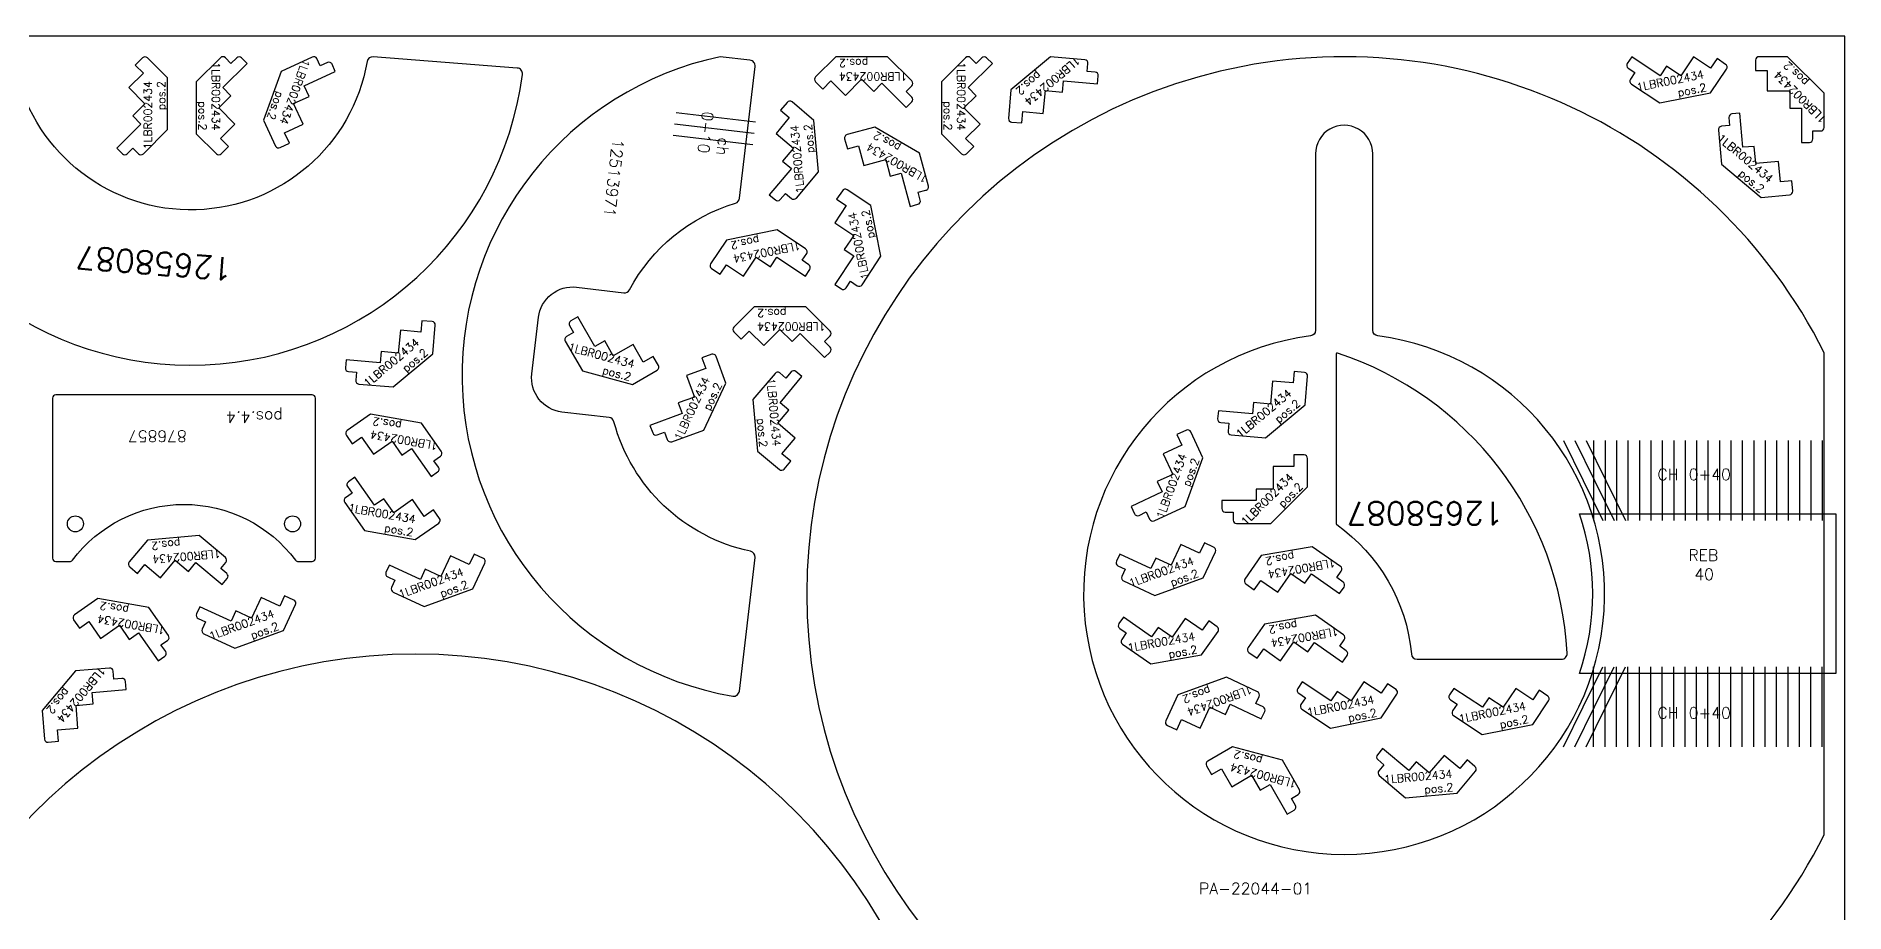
# Model space of a CAD drawing. Header units: millimetres. Extents: x 0 to 2500, y -105 to 1600.
# Drawn here: x 918 to 2500, y 833 to 1600 of the extents above; entities that cross this region are included whole.
import ezdxf

# ---------------------------------------------------------------- set-up
doc = ezdxf.new("R2010")
doc.units = ezdxf.units.MM
for name, color, linetype in [('12513971', 7, 'Continuous'), ('12658087', 7, 'Continuous'), ('1LBR002434', 7, 'Continuous'), ('876857', 7, 'Continuous'), ('Chanfro', 7, 'Continuous'), ('PA-22044-01', 7, 'Continuous'), ('Rebaixo', 7, 'Continuous'), ('sheet', 24, 'Continuous'), ('Texto', 7, 'Continuous')]:
    doc.layers.add(name, color=color, linetype=linetype)
doc.styles.get("Standard").update_dxf_attribs({"font": 'txt.shx'})

msp = doc.modelspace()

# ---------------------------------------------------------------- linework, layer by layer
at = {"layer": '12513971', "color": 3}
msp.add_lwpolyline([(1419.1, 1266.2), (1377.8, 1271, -0.414214), (1351.5, 1304.3), (1357.3, 1353.9, -0.414214), (1390.6, 1380.3), (1431.9, 1375.4, 0.307315), (1436.9, 1378, -0.197795), (1529.7, 1453.9, 0.298217), (1533.2, 1458.1), (1546.7, 1573.4, 0.414214), (1542.3, 1578.9), (1516.3, 1582, 0.826224), (1527.2, 1022.3, 0.43), (1533, 1026.7), (1546.7, 1143.7, 0.387391), (1542.8, 1149.1, -0.282196), (1423.3, 1262.5, 0.307315)], format="xyb", close=True, dxfattribs=at)
at = {"layer": '12658087', "color": 3}
for points in [[(775.6, 1581.9, 0.414214), (770.2, 1577.4), (767.5, 1541.9, 0.840577), (1343.2, 1566.5, 0.429586), (1338.7, 1572.1), (1212.7, 1581.9, 0.387226), (1207.4, 1577.8, -0.817096), (900.8, 1568.7, 0.32655), (896.4, 1572.5)], [(2055, 1321.6), (2055, 1173.2, 0.243337), (2055.5, 1172.4, -0.218841), (2120.9, 1059.2, 0.387226), (2125.8, 1054.6), (2252.1, 1054.6, 0.429586), (2257.1, 1059.9, 0.309641), (2056.3, 1322.5, 0.510573)]]:
    msp.add_lwpolyline(points, format="xyb", close=True, dxfattribs=at)
at = {"layer": '1LBR002434', "color": 4}
for points in [[(1011.7, 1567.7), (999, 1555), (1013.1, 1540.8), (1002.5, 1530.2), (1009.6, 1523.1), (988.4, 1501.9), (993.3, 1497, 0.414214), (997.5, 1497), (1002.5, 1501.9), (1007.4, 1497, 0.414214), (1011.7, 1497), (1032.9, 1518.2), (1032.9, 1563.4), (1015.2, 1581.1, 0.414214), (1011, 1581.1), (1004.6, 1574.7)], [(1079.1, 1510.4), (1091.8, 1523.1), (1077.7, 1537.3), (1088.3, 1547.9), (1081.2, 1555), (1102.4, 1576.2), (1097.5, 1581.1, 0.414214), (1093.3, 1581.1), (1088.3, 1576.2), (1083.4, 1581.1, 0.414214), (1079.1, 1581.1), (1057.9, 1559.9), (1057.9, 1514.6), (1075.6, 1497, 0.414214), (1079.8, 1497), (1086.2, 1503.3)], [(1135.2, 1515.3), (1151.5, 1522.9), (1143.1, 1541), (1156.6, 1547.3), (1152.4, 1556.4), (1179.6, 1569.1), (1176.7, 1575.4, 0.414214), (1172.7, 1576.9), (1166.3, 1573.9), (1163.4, 1580.3, 0.414214), (1159.4, 1581.7), (1132.2, 1569), (1116.7, 1526.5), (1127.3, 1503.8, 0.414214), (1131.3, 1502.4), (1139.4, 1506.2)], [(1613.1, 1560.8), (1625.9, 1548.1), (1640, 1562.2), (1650.6, 1551.6), (1657.7, 1558.7), (1678.9, 1537.5), (1683.8, 1542.4, 0.414214), (1683.8, 1546.6), (1678.9, 1551.6), (1683.8, 1556.5, 0.414214), (1683.8, 1560.8), (1662.6, 1582), (1617.4, 1582), (1599.7, 1564.3, 0.414214), (1599.7, 1560.1), (1606.1, 1553.7)], [(1730.9, 1510.4), (1743.7, 1523.1), (1729.5, 1537.3), (1740.1, 1547.9), (1733.1, 1555), (1754.3, 1576.2), (1749.3, 1581.1, 0.414214), (1745.1, 1581.1), (1740.1, 1576.2), (1735.2, 1581.1, 0.414214), (1730.9, 1581.1), (1709.7, 1559.9), (1709.7, 1514.6), (1727.4, 1497, 0.414214), (1731.6, 1497), (1738, 1503.3)], [(1781, 1533.9), (1798.9, 1532.4), (1800.7, 1552.3), (1815.6, 1551), (1816.5, 1560.9), (1846.4, 1558.3), (1847, 1565.3, 0.414214), (1844.3, 1568.5), (1837.3, 1569.2), (1837.9, 1576.1, 0.414214), (1835.2, 1579.4), (1805.3, 1582), (1770.6, 1552.9), (1768.5, 1528, 0.414214), (1771.2, 1524.7), (1780.1, 1524)], [(2382.6, 1572), (2367.6, 1582), (2356.6, 1565.4), (2344.1, 1573.7), (2338.5, 1565.4), (2313.6, 1582), (2309.7, 1576.2, 0.414214), (2310.5, 1572), (2316.3, 1568.1), (2312.5, 1562.3, 0.414214), (2313.3, 1558.1), (2338.2, 1541.5), (2382.6, 1550.4), (2396.5, 1571.2, 0.414214), (2395.7, 1575.3), (2388.2, 1580.3)], [(2432, 1570), (2432, 1552), (2452, 1552), (2452, 1537), (2462, 1537), (2462, 1507), (2469, 1507, 0.414214), (2472, 1510), (2472, 1517), (2479, 1517, 0.414214), (2482, 1520), (2482, 1550), (2450, 1582), (2425, 1582, 0.414214), (2422, 1579), (2422, 1570)], [(1576.7, 1528.7), (1565.1, 1514.9), (1580.5, 1502), (1570.8, 1490.5), (1578.5, 1484.1), (1559.2, 1461.1), (1564.6, 1456.6, 0.414214), (1568.8, 1457), (1573.3, 1462.4), (1578.6, 1457.9, 0.414214), (1582.9, 1458.2), (1602.2, 1481.2), (1598.2, 1526.3), (1579.1, 1542.4, 0.414214), (1574.8, 1542), (1569, 1535.1)], [(1637.1, 1504.1), (1641.8, 1486.7), (1661.1, 1491.9), (1665, 1477.4), (1674.6, 1480), (1682.4, 1451), (1689.2, 1452.8, 0.414214), (1691.3, 1456.5), (1689.5, 1463.3), (1696.2, 1465.1, 0.414214), (1698.4, 1468.8), (1690.6, 1497.7), (1651.4, 1520.4), (1627.3, 1513.9, 0.414214), (1625.1, 1510.2), (1627.5, 1501.5)], [(2443.6, 1472.4), (2442.1, 1490.3), (2422.2, 1488.6), (2420.8, 1503.5), (2410.9, 1502.7), (2408.3, 1532.5), (2401.3, 1531.9, 0.414214), (2398.6, 1528.7), (2399.2, 1521.7), (2392.2, 1521.1, 0.414214), (2389.5, 1517.8), (2392.1, 1488), (2426.8, 1458.9), (2451.7, 1461.1, 0.414214), (2454.4, 1464.3), (2453.6, 1473.3)], [(1626.4, 1451.7), (1616.4, 1436.7), (1633.1, 1425.6), (1624.8, 1413.1), (1633.1, 1407.6), (1616.4, 1382.6), (1622.3, 1378.8, 0.414214), (1626.4, 1379.6), (1630.3, 1385.4), (1636.1, 1381.5, 0.414214), (1640.3, 1382.4), (1656.9, 1407.3), (1648.1, 1451.7), (1627.3, 1465.6, 0.414214), (1623.1, 1464.7), (1618.1, 1457.2)], [(1521.7, 1399.9), (1536.7, 1389.9), (1547.8, 1406.5), (1560.3, 1398.2), (1565.8, 1406.5), (1590.8, 1389.9), (1594.6, 1395.7, 0.414214), (1593.8, 1399.9), (1588, 1403.8), (1591.9, 1409.6, 0.414214), (1591, 1413.8), (1566.1, 1430.4), (1521.7, 1421.5), (1507.8, 1400.7, 0.414214), (1508.7, 1396.6), (1516.2, 1391.6)], [(1541.6, 1341.9), (1554.4, 1329.2), (1568.5, 1343.3), (1579.1, 1332.7), (1586.2, 1339.8), (1607.4, 1318.6), (1612.4, 1323.5, 0.414214), (1612.4, 1327.8), (1607.4, 1332.7), (1612.4, 1337.7, 0.414214), (1612.4, 1341.9), (1591.1, 1363.1), (1545.9, 1363.1), (1528.2, 1345.4, 0.414214), (1528.2, 1341.2), (1534.6, 1334.8)], [(1254.4, 1341), (1236.5, 1342.5), (1234.7, 1322.6), (1219.8, 1323.9), (1218.9, 1314), (1189, 1316.6), (1188.4, 1309.6, 0.414214), (1191.1, 1306.4), (1198.1, 1305.8), (1197.5, 1298.8, 0.414214), (1200.2, 1295.5), (1230.1, 1292.9), (1264.8, 1322), (1267, 1346.9, 0.414214), (1264.2, 1350.2), (1255.3, 1350.9)], [(1449, 1314.6), (1440, 1330.2), (1422.7, 1320.2), (1415.2, 1333.2), (1406.6, 1328.2), (1391.6, 1354.2), (1385.5, 1350.7, 0.414214), (1384.4, 1346.6), (1387.9, 1340.5), (1381.8, 1337, 0.414214), (1380.7, 1332.9), (1395.7, 1306.9), (1439.4, 1295.2), (1461.1, 1307.7, 0.414214), (1462.2, 1311.8), (1457.7, 1319.6)], [(1503.7, 1309.1), (1486.8, 1302.9), (1493.7, 1284.1), (1479.6, 1279), (1483, 1269.6), (1454.8, 1259.3), (1457.2, 1252.7, 0.414214), (1461, 1251), (1467.6, 1253.4), (1470, 1246.8, 0.414214), (1473.9, 1245), (1502, 1255.2), (1521.2, 1296.3), (1512.6, 1319.7, 0.414214), (1508.8, 1321.5), (1500.3, 1318.5)], [(1570.3, 1234.4), (1581.9, 1248.2), (1566.6, 1261.1), (1576.2, 1272.5), (1568.6, 1279), (1587.8, 1302), (1582.5, 1306.5, 0.414214), (1578.3, 1306.1), (1573.8, 1300.7), (1568.4, 1305.2, 0.414214), (1564.2, 1304.8), (1544.9, 1281.9), (1548.8, 1236.8), (1568, 1220.7, 0.414214), (1572.2, 1221.1), (1578, 1228)], [(2017.4, 1296.4), (1999.5, 1298), (1997.7, 1278), (1982.8, 1279.3), (1981.9, 1269.4), (1952, 1272), (1951.4, 1265, 0.414214), (1954.2, 1261.8), (1961.1, 1261.2), (1960.5, 1254.2, 0.414214), (1963.2, 1250.9), (1993.1, 1248.3), (2027.8, 1277.4), (2030, 1302.3, 0.414214), (2027.3, 1305.6), (2018.3, 1306.4)], [(1202.6, 1248.9), (1212.9, 1234.2), (1229.3, 1245.6), (1237.9, 1233.3), (1246.1, 1239.1), (1263.3, 1214.5), (1269.1, 1218.5, 0.414214), (1269.8, 1222.7), (1265.8, 1228.4), (1271.5, 1232.4, 0.414214), (1272.3, 1236.6), (1255, 1261.2), (1210.5, 1269.1), (1190, 1254.7, 0.414214), (1189.3, 1250.5), (1194.4, 1243.2)], [(1920, 1242.1), (1903.7, 1234.5), (1912.2, 1216.4), (1898.6, 1210.1), (1902.8, 1201), (1875.6, 1188.3), (1878.6, 1182, 0.414214), (1882.6, 1180.5), (1888.9, 1183.5), (1891.9, 1177.1, 0.414214), (1895.8, 1175.7), (1923, 1188.4), (1938.5, 1230.9), (1927.9, 1253.5, 0.414214), (1924, 1255), (1915.8, 1251.2)], [(2018, 1223.4), (2000, 1223.4), (2000, 1203.4), (1985, 1203.4), (1985, 1193.4), (1955, 1193.4), (1955, 1186.4, 0.414214), (1958, 1183.4), (1965, 1183.4), (1965, 1176.4, 0.414214), (1968, 1173.4), (1998, 1173.4), (2030, 1205.4), (2030, 1230.4, 0.414214), (2027, 1233.4), (2018, 1233.4)], [(1257.4, 1179.5), (1247.1, 1194.3), (1230.7, 1182.8), (1222.1, 1195.1), (1213.9, 1189.4), (1196.7, 1213.9), (1191, 1209.9, 0.414214), (1190.2, 1205.7), (1194.2, 1200), (1188.5, 1196, 0.414214), (1187.8, 1191.8), (1205, 1167.2), (1249.5, 1159.4), (1270, 1173.7, 0.414214), (1270.8, 1177.9), (1265.6, 1185.3)], [(1013, 1137.4), (1026.8, 1125.8), (1039.6, 1141.2), (1051.1, 1131.5), (1057.6, 1139.2), (1080.5, 1119.9), (1085, 1125.3, 0.414214), (1084.7, 1129.5), (1079.3, 1134), (1083.8, 1139.3, 0.414214), (1083.4, 1143.6), (1060.5, 1162.9), (1015.4, 1158.9), (999.3, 1139.8, 0.414214), (999.7, 1135.5), (1006.6, 1129.7)], [(1935.5, 1147.3), (1919.2, 1154.9), (1910.8, 1136.8), (1897.2, 1143.1), (1892.9, 1134.1), (1865.7, 1146.7), (1862.8, 1140.4, 0.414214), (1864.2, 1136.4), (1870.6, 1133.4), (1867.6, 1127.1, 0.414214), (1869.1, 1123.1), (1896.3, 1110.4), (1938.8, 1125.9), (1949.4, 1148.6, 0.414214), (1947.9, 1152.6), (1939.8, 1156.4)], [(1296.7, 1137.6), (1280.4, 1145.2), (1271.9, 1127), (1258.3, 1133.4), (1254.1, 1124.3), (1226.9, 1137), (1223.9, 1130.7, 0.414214), (1225.4, 1126.7), (1231.7, 1123.7), (1228.8, 1117.4, 0.414214), (1230.2, 1113.4), (1257.4, 1100.7), (1299.9, 1116.2), (1310.5, 1138.8, 0.414214), (1309.1, 1142.8), (1300.9, 1146.6)], [(1989.2, 1123.6), (2003.9, 1113.3), (2015.4, 1129.7), (2027.7, 1121.1), (2033.4, 1129.3), (2058, 1112.1), (2062, 1117.8, 0.414214), (2061.2, 1122), (2055.5, 1126), (2059.5, 1131.7, 0.414214), (2058.8, 1135.9), (2034.2, 1153.1), (1989.6, 1145.3), (1975.3, 1124.8, 0.414214), (1976, 1120.6), (1983.4, 1115.4)], [(964, 1087.6), (974.3, 1072.8), (990.7, 1084.3), (999.3, 1072), (1007.5, 1077.7), (1024.7, 1053.2), (1030.4, 1057.2, 0.414214), (1031.2, 1061.4), (1027.1, 1067.1), (1032.9, 1071.1, 0.414214), (1033.6, 1075.3), (1016.4, 1099.9), (971.8, 1107.7), (951.4, 1093.4, 0.414214), (950.6, 1089.2), (955.8, 1081.8)], [(1131, 1101.1), (1114.7, 1108.7), (1106.2, 1090.6), (1092.7, 1096.9), (1088.4, 1087.8), (1061.2, 1100.5), (1058.3, 1094.2, 0.414214), (1059.7, 1090.2), (1066.1, 1087.2), (1063.1, 1080.9, 0.414214), (1064.6, 1076.9), (1091.8, 1064.2), (1134.3, 1079.7), (1144.8, 1102.4, 0.414214), (1143.4, 1106.3), (1135.2, 1110.1)], [(1991.8, 1063.6), (2006.5, 1053.3), (2018, 1069.7), (2030.3, 1061.1), (2036, 1069.3), (2060.6, 1052.1), (2064.6, 1057.8, 0.414214), (2063.9, 1062), (2058.2, 1066), (2062.2, 1071.7, 0.414214), (2061.4, 1075.9), (2036.9, 1093.1), (1992.3, 1085.3), (1978, 1064.8, 0.414214), (1978.7, 1060.6), (1986.1, 1055.5)], [(1937.8, 1079.9), (1923.1, 1090.3), (1911.6, 1073.9), (1899.3, 1082.5), (1893.6, 1074.3), (1869, 1091.5), (1865, 1085.8, 0.414214), (1865.7, 1081.6), (1871.5, 1077.6), (1867.5, 1071.8, 0.414214), (1868.2, 1067.7), (1892.8, 1050.5), (1937.3, 1058.3), (1951.7, 1078.8, 0.414214), (1950.9, 1083), (1943.6, 1088.1)], [(936.6, 992.7), (954.5, 994.3), (952.8, 1014.2), (967.7, 1015.5), (966.9, 1025.5), (996.7, 1028.1), (996.1, 1035.1, 0.414214), (992.9, 1037.8), (985.9, 1037.2), (985.3, 1044.2, 0.414214), (982.1, 1046.9), (952.2, 1044.3), (923.1, 1009.6), (925.3, 984.7, 0.414214), (928.5, 982), (937.5, 982.8)], [(1919.8, 1001.9), (1936.1, 994.3), (1944.6, 1012.5), (1958.2, 1006.1), (1962.4, 1015.2), (1989.6, 1002.5), (1992.6, 1008.9, 0.414214), (1991.1, 1012.8), (1984.8, 1015.8), (1987.7, 1022.1, 0.414214), (1986.3, 1026.1), (1959.1, 1038.8), (1916.5, 1023.3), (1906, 1000.7, 0.414214), (1907.4, 996.7), (1915.6, 992.9)], [(2094.4, 1024.8), (2079.4, 1034.8), (2068.3, 1018.1), (2055.8, 1026.4), (2050.3, 1018.1), (2025.3, 1034.8), (2021.4, 1028.9, 0.414214), (2022.3, 1024.8), (2028.1, 1020.9), (2024.2, 1015.1, 0.414214), (2025, 1010.9), (2050, 994.3), (2094.4, 1003.2), (2108.2, 1024, 0.414214), (2107.4, 1028.1), (2099.9, 1033.1)], [(2227.1, 1019.1), (2212.1, 1029.1), (2201, 1012.5), (2188.5, 1020.8), (2183, 1012.5), (2158, 1029.1), (2154.1, 1023.3, 0.414214), (2155, 1019.1), (2160.8, 1015.2), (2156.9, 1009.4, 0.414214), (2157.7, 1005.2), (2182.7, 988.6), (2227.1, 997.5), (2240.9, 1018.3, 0.414214), (2240.1, 1022.4), (2232.6, 1027.4)], [(1954.7, 958.6), (1963.7, 943), (1981, 953), (1988.5, 940), (1997.2, 945), (2012.2, 919.1), (2018.3, 922.6, 0.414214), (2019.4, 926.7), (2015.9, 932.7), (2021.9, 936.2, 0.414214), (2023, 940.3), (2008, 966.3), (1964.3, 978), (1942.7, 965.5, 0.414214), (1941.6, 961.4), (1946.1, 953.6)], [(2163.2, 958.9), (2149.4, 970.4), (2136.5, 955.1), (2125.1, 964.8), (2118.6, 957.1), (2095.6, 976.4), (2091.1, 971, 0.414214), (2091.5, 966.8), (2096.9, 962.3), (2092.4, 956.9, 0.414214), (2092.7, 952.7), (2115.7, 933.4), (2160.8, 937.4), (2176.9, 956.5, 0.414214), (2176.5, 960.8), (2169.6, 966.5)]]:
    msp.add_lwpolyline(points, format="xyb", close=True, dxfattribs=at)
at = {"layer": '876857', "color": 4}
msp.add_lwpolyline([(1147.2, 1140.1), (1159.2, 1140.1, 0.414214), (1162.2, 1143.1), (1162.2, 1283.1, 0.414214), (1159.2, 1286.1), (935.2, 1286.1, 0.414214), (932.2, 1283.1), (932.2, 1143.1, 0.414214), (935.2, 1140.1), (947.2, 1140.1, 0.236068), (949.6, 1141.3, -0.5), (1144.8, 1141.3, 0.236068)], format="xyb", close=True, dxfattribs=at)
for centre in [(952.2, 1173.1), (1142.2, 1173.1)]:
    msp.add_circle(centre, 7, dxfattribs=at)
at = {"layer": 'Chanfro', "color": 3}
for p, q in [((1476.4, 1523.2), (1545.9, 1515.1)), ((1477.6, 1533.1), (1547.1, 1525)), ((1475.2, 1513.3), (1544.8, 1505.1))]:
    msp.add_line(p, q, dxfattribs=at)
at = {"layer": 'Chanfro', "color": 1}
for p, q in [((2253.8, 1246), (2288.2, 1176)), ((2263.8, 1246), (2298.2, 1176)), ((2273.8, 1246), (2308.2, 1176)), ((2280.3, 1246), (2280.3, 1176)), ((2290.3, 1246), (2290.3, 1176)), ((2300.3, 1246), (2300.3, 1176)), ((2310.3, 1246), (2310.3, 1176)), ((2320.3, 1246), (2320.3, 1176)), ((2330.3, 1246), (2330.3, 1176)), ((2340.3, 1246), (2340.3, 1176)), ((2350.3, 1246), (2350.3, 1176)), ((2360.3, 1246), (2360.3, 1176)), ((2370.3, 1246), (2370.3, 1176)), ((2380.3, 1246), (2380.3, 1176)), ((2390.3, 1246), (2390.3, 1176)), ((2400.3, 1246), (2400.3, 1176)), ((2410.3, 1246), (2410.3, 1176)), ((2420.3, 1246), (2420.3, 1176)), ((2430.3, 1246), (2430.3, 1176)), ((2440.3, 1246), (2440.3, 1176)), ((2450.3, 1246), (2450.3, 1176)), ((2460.3, 1246), (2460.3, 1176)), ((2470.3, 1246), (2470.3, 1176)), ((2480.3, 1246), (2480.3, 1176)), ((2253.8, 978), (2288.2, 1048)), ((2263.8, 978), (2298.2, 1048)), ((2273.8, 978), (2308.2, 1048)), ((2280.3, 978), (2280.3, 1048)), ((2290.3, 978), (2290.3, 1048)), ((2300.3, 978), (2300.3, 1048)), ((2310.3, 978), (2310.3, 1048)), ((2320.3, 978), (2320.3, 1048)), ((2330.3, 978), (2330.3, 1048)), ((2340.3, 978), (2340.3, 1048)), ((2350.3, 978), (2350.3, 1048)), ((2360.3, 978), (2360.3, 1048)), ((2370.3, 978), (2370.3, 1048)), ((2380.3, 978), (2380.3, 1048)), ((2390.3, 978), (2390.3, 1048)), ((2400.3, 978), (2400.3, 1048)), ((2410.3, 978), (2410.3, 1048)), ((2420.3, 978), (2420.3, 1048)), ((2430.3, 978), (2430.3, 1048)), ((2440.3, 978), (2440.3, 1048)), ((2450.3, 978), (2450.3, 1048)), ((2460.3, 978), (2460.3, 1048)), ((2470.3, 978), (2470.3, 1048)), ((2480.3, 978), (2480.3, 1048))]:
    msp.add_line(p, q, dxfattribs=at)
at = {"layer": 'PA-22044-01', "color": 1}
for points in [[(2482, 1322.9, 4.219005), (2482, 901)], [(2091.4, 1337.6, -0.376803), (2087, 1342.5), (2087, 1497, 1.000001), (2037, 1497), (2037, 1342.5, -0.376803), (2032.6, 1337.6, 15.435213)]]:
    msp.add_lwpolyline(points, format="xyb", close=True, dxfattribs=at)
at = {"layer": 'PA-22044-01', "color": 2}
msp.add_lwpolyline([(1460.7, 169.1, 4.219005), (1038.8, 169.1)], format="xyb", close=True, dxfattribs=at)
at = {"layer": 'Rebaixo', "color": 1}
msp.add_lwpolyline([(2492, 1042), (2267.9, 1042, 0.165317), (2267.9, 1182), (2492, 1182)], format="xyb", close=True, dxfattribs=at)
at = {"layer": 'sheet', "color": 7}
msp.add_lwpolyline([(0, 0), (2500, 0), (2500, 1600), (0, 1600)], close=True, dxfattribs=at)

# ---------------------------------------------------------------- texts
at = {"layer": 'Chanfro', "color": 3, "insert": (1496.4, 1498), "char_height": 10, "width": 53.741, "attachment_point": 9, "rotation": 263.3189}
msp.add_mtext('ch 0+10', dxfattribs=at)
at = {"layer": 'Chanfro', "color": 1, "char_height": 10}
for insert, attachment_point in [((2315.9, 1221.3), 1), ((2315.9, 1002.6), 7)]:
    msp.add_mtext_dynamic_manual_height_columns('{\\W2.265903; }CH 0+40', width=108.651, gutter_width=12.5, heights=[0], dxfattribs=dict(at, insert=insert, attachment_point=attachment_point))
at = {"layer": 'Rebaixo', "color": 1, "insert": (2343.3, 1150.6), "char_height": 10, "attachment_point": 1}
msp.add_mtext_dynamic_manual_height_columns('{\\W2.227035; }REB\\P{\\W2.810369; }40', width=71.207, gutter_width=12.5, heights=[0], dxfattribs=at)
at = {"layer": 'Texto', "color": 4}
for s, insert, char_height, width, attachment_point, rotation in [('1LBR002434\\Ppos.2', (1620.2, 1561.2), 7, 55.252, 3, 180), ('1LBR002434\\Ppos.2', (1078.7, 1517.5), 7, 55.252, 3, 270), ('1LBR002434\\Ppos.2', (1137.2, 1522), 7, 55.252, 3, 250), ('1LBR002434\\Ppos.2', (1730.6, 1517.5), 7, 55.252, 3, 270), ('1LBR002434\\Ppos.2', (1786.2, 1538.8), 7, 55.252, 3, 220), ('1LBR002434\\Ppos.2', (2375.8, 1570.3), 7, 55.252, 3, 11.3099), ('1LBR002434\\Ppos.2', (2437.3, 1565.3), 7, 55.252, 3, 135), ('1LBR002434\\Ppos.2', (1012.1, 1560.6), 7, 55.252, 3, 90), ('1LBR002434\\Ppos.2', (1577.7, 1521.7), 7, 55.252, 3, 95), ('1LBR002434\\Ppos.2', (1643.4, 1500.9), 7, 55.252, 3, 150), ('1LBR002434\\Ppos.2', (2438, 1476.6), 7, 55.252, 3, 320), ('1LBR002434\\Ppos.2', (1628.2, 1444.9), 7, 55.252, 3, 101.3099), ('1LBR002434\\Ppos.2', (1528.5, 1401.6), 7, 55.252, 3, 191.3099), ('1LBR002434\\Ppos.2', (1548.7, 1342.3), 7, 55.252, 3, 180), ('1LBR002434\\Ppos.2', (1249.2, 1336.1), 7, 55.252, 3, 40), ('1LBR002434\\Ppos.2', (1442.1, 1316.1), 7, 55.252, 3, 345), ('1LBR002434\\Ppos.2', (1501.1, 1302.5), 7, 55.252, 3, 65), ('1LBR002434\\Ppos.2', (1569.3, 1241.4), 7, 55.252, 3, 275), ('1LBR002434\\Ppos.2', (2012.3, 1291.6), 7, 55.252, 3, 40), ('{\\W9.40721; }876857 pos.4.4', (1133.5, 1244.8), 10, 168.106, 1, 180), ('1LBR002434\\Ppos.2', (1209.6, 1248.1), 7, 55.252, 3, 170), ('1LBR002434\\Ppos.2', (1918, 1235.4), 7, 55.252, 3, 70), ('1LBR002434\\Ppos.2', (2013.3, 1218.1), 7, 55.252, 3, 45), ('1LBR002434\\Ppos.2', (1250.4, 1180.4), 7, 55.252, 3, 350), ('1LBR002434\\Ppos.2', (1020, 1138.4), 7, 55.252, 3, 185), ('1LBR002434\\Ppos.2', (1929, 1144.5), 7, 55.252, 3, 20), ('1LBR002434\\Ppos.2', (1996, 1125.2), 7, 55.252, 3, 190), ('1LBR002434\\Ppos.2', (1290.2, 1134.8), 7, 55.252, 3, 20), ('1LBR002434\\Ppos.2', (971, 1086.7), 7, 55.252, 3, 170), ('1LBR002434\\Ppos.2', (1124.5, 1098.3), 7, 55.252, 3, 20), ('1LBR002434\\Ppos.2', (1930.9, 1078.3), 7, 55.252, 3, 10), ('1LBR002434\\Ppos.2', (1998.7, 1065.2), 7, 55.252, 3, 190), ('1LBR002434\\Ppos.2', (940.8, 998.4), 7, 55.252, 3, 230), ('1LBR002434\\Ppos.2', (1926.3, 1004.7), 7, 55.252, 3, 200), ('1LBR002434\\Ppos.2', (2087.5, 1023), 7, 55.252, 3, 11.3099), ('1LBR002434\\Ppos.2', (2220.2, 1017.3), 7, 55.252, 3, 11.3099), ('1LBR002434\\Ppos.2', (1961.6, 957.2), 7, 55.252, 3, 165), ('1LBR002434\\Ppos.2', (2156.2, 957.9), 7, 55.252, 3, 5)]:
    msp.add_mtext(s, dxfattribs=dict(at, insert=insert, char_height=char_height, width=width, attachment_point=attachment_point, rotation=rotation))
at = {"layer": 'Texto', "color": 3, "attachment_point": 1}
for s, insert, char_height, width, rotation in [('12513971', (1432.1, 1509.3), 10, 263.972, 263.3189), ('12658087', (1088.8, 1386), 20, 272.481, 175.5381), ('12658087', (2201.5, 1172.3), 20, 272.481, 180)]:
    msp.add_mtext(s, dxfattribs=dict(at, insert=insert, char_height=char_height, width=width, rotation=rotation))
at = {"layer": 'Texto', "color": 1, "insert": (1935.1, 858.8), "char_height": 10, "width": 262.375, "attachment_point": 1}
msp.add_mtext('{\\W7.88786;   }PA-22044-01', dxfattribs=at)

doc.saveas('drawing.dxf')
